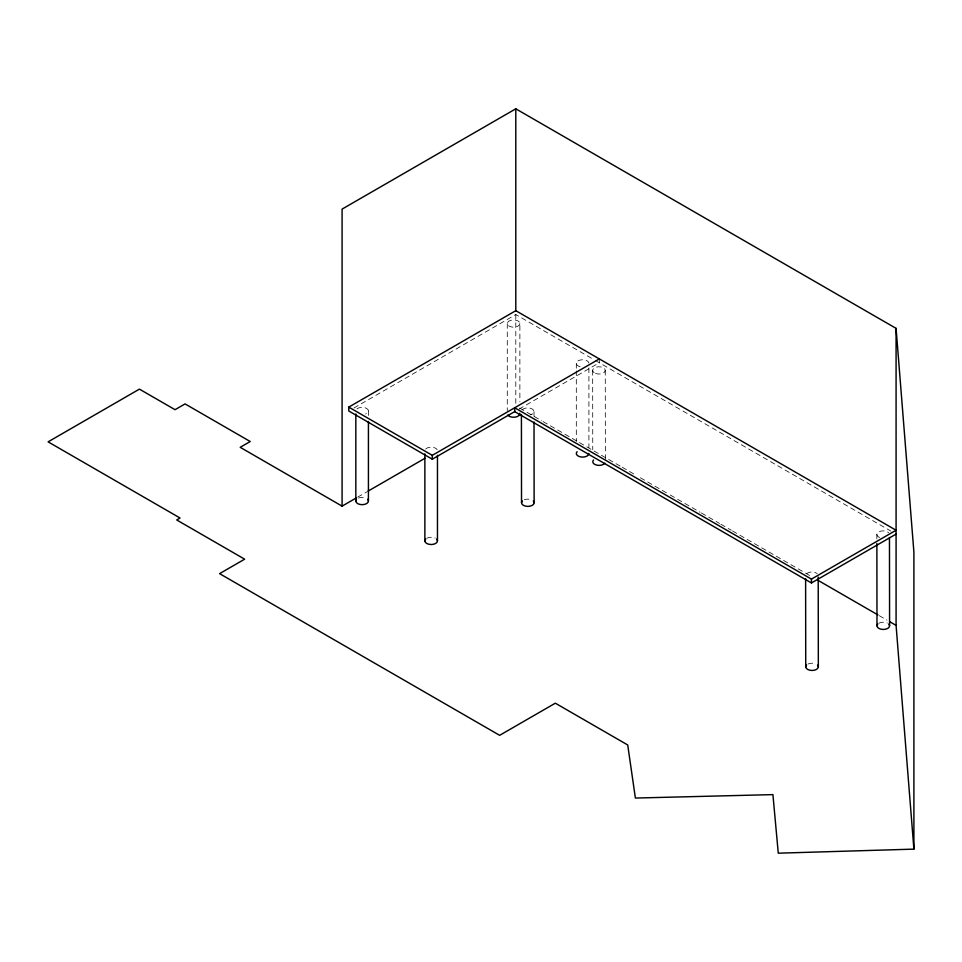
<?xml version="1.0" encoding="UTF-8"?>
<svg xmlns="http://www.w3.org/2000/svg" width="962" height="962" viewBox="0 0 962 962"><rect width="100%" height="100%" fill="white"/><g stroke="black" fill="none" stroke-linecap="round" stroke-linejoin="round"><path stroke-width="0.72" stroke-dasharray="4.81 3.61" d="M353.944 407.996L515.8 314.55L594.179 359.8M357.636 497.15L366.714 491.919M519.035 409.115L599.314 362.758L599.314 358.91M595.466 360.534L890.872 531.096M519.696 408.092L541.762 420.827M543.049 421.572L620.923 466.534M622.222 467.279L635.209 474.783M640.391 477.777L668.951 494.264M670.249 495.009L700.096 512.241M701.394 512.999L719.564 523.484M720.863 524.23L731.252 530.23M732.551 530.976L810.425 575.937M879.208 615.656L887 620.153M876.863 534.487L876.875 538.973M605.254 370.406L605.375 460.257M592.664 370.406L592.76 449.771M534.006 411.532L534.018 417.52M588.912 367.905L588.912 447.462M576.31 363.408L576.31 369.408M576.31 370.911L576.31 441.462M519.877 323.545A6.301 3.632 0 0 1 510.425 326.695A6.301 3.632 0 0 1 510.425 320.394A6.301 3.632 0 0 1 519.877 323.545L519.877 401.599M515.8 314.333L515.8 405.844M507.275 323.545L507.275 410.606M368.422 410.978L368.422 415.488M426.719 538.323A6.301 3.632 0 0 1 435.209 538.107M358.561 498.039A6.301 3.632 0 0 1 365.692 498.039M356.938 408.922A6.301 3.632 0 0 1 366.582 408.405A6.301 3.632 0 0 1 365.692 413.973M425.661 449.074A6.301 3.632 0 0 1 431.794 447.222A6.301 3.632 0 0 1 437.169 449.735M580.11 366.738A6.301 3.632 0 0 1 576.491 362.554A6.301 3.632 0 0 1 583.032 359.776A6.301 3.632 0 0 1 588.876 363.035M524.254 499.771A6.301 3.632 0.1 0 1 531.397 499.771M522.017 409.98A6.301 3.632 0 0 1 532.166 408.97A6.301 3.632 0 0 1 530.399 414.826M878.823 623.268A6.301 3.632 0.1 0 1 887.325 623.051M879.665 537.505A6.301 3.632 0 0 1 878.883 531.818A6.301 3.632 0 0 1 888.647 532.695M807.996 664.057A6.301 3.632 0.1 0 1 815.608 663.864M806.673 573.605A6.301 3.632 0 0 1 817.159 573.605M595.538 373.46A6.301 3.632 0 0 0 605.254 370.586A6.301 3.632 0 0 0 596.079 367.159A6.301 3.632 0 0 0 595.538 373.46"/><path stroke-width="1.44" d="M342.087 506.132L240.187 447.306L250.216 441.522L185.065 403.908L175.048 409.692L139.418 389.129L48.1 441.847L180.062 518.025L176.719 519.961L244.649 559.175L219.589 573.641L499.651 735.329L555.327 703.186L627.717 744.973L635.389 798.051L772.919 794.612L778.27 853.186L913.9 849.133L913.9 552.092L896.079 328.367L515.8 108.814L342.087 209.103L342.087 506.132L356.337 497.895M515.151 411.351L432.287 459.199L348.761 410.978L348.761 407.118L515.8 310.69L896.079 530.242L811.447 579.1L514.682 407.768L514.682 411.628L811.447 582.96L896.079 534.102M368.013 491.161L425.048 458.237M348.761 407.118L432.287 455.339L599.314 358.91M818.205 580.435L877.909 614.898M889.597 621.644L896.079 625.396L913.9 849.133M889.465 537.481L889.585 625.841M876.875 543.47L876.983 625.829M818.217 577.116L818.337 666.858M805.615 578.607L805.735 666.846M534.018 422.005L534.126 502.765M521.416 414.526L521.524 502.753M896.079 328.367L896.079 625.396M811.447 579.1L811.447 582.96M515.8 108.814L515.8 311.327M437.469 455.351L437.469 540.897M432.287 455.339L432.287 459.199M424.867 453.848L424.867 540.897M368.422 421.488L368.422 501.034M355.832 413.985L355.832 501.034M519.841 413.227A6.301 3.632 0 0 1 515.163 417.123A6.301 3.632 0 0 1 507.792 415.043M588.912 453.463A6.301 3.632 0 0 1 581.036 456.986A6.301 3.632 0 0 1 577.104 451.695M436.676 539.141A6.301 3.632 0 0 1 431.168 544.54A6.301 3.632 0 0 1 425.661 539.141M367.64 499.278A6.301 3.632 0 0 1 362.433 504.677A6.301 3.632 0 0 1 356.349 499.591M533.333 501.01A6.301 3.632 0.1 0 1 527.825 506.397A6.301 3.632 0.1 0 1 522.318 500.998M604.857 463.203A6.301 3.632 0.1 0 1 596.296 465.007A6.301 3.632 0.1 0 1 593.566 459.992M888.792 624.085A6.301 3.632 0.1 0 1 883.284 629.473A6.301 3.632 0.1 0 1 877.777 624.073M817.544 665.091A6.301 3.632 0.1 0 1 812.036 670.478A6.301 3.632 0.1 0 1 806.529 665.079"/></g></svg>
